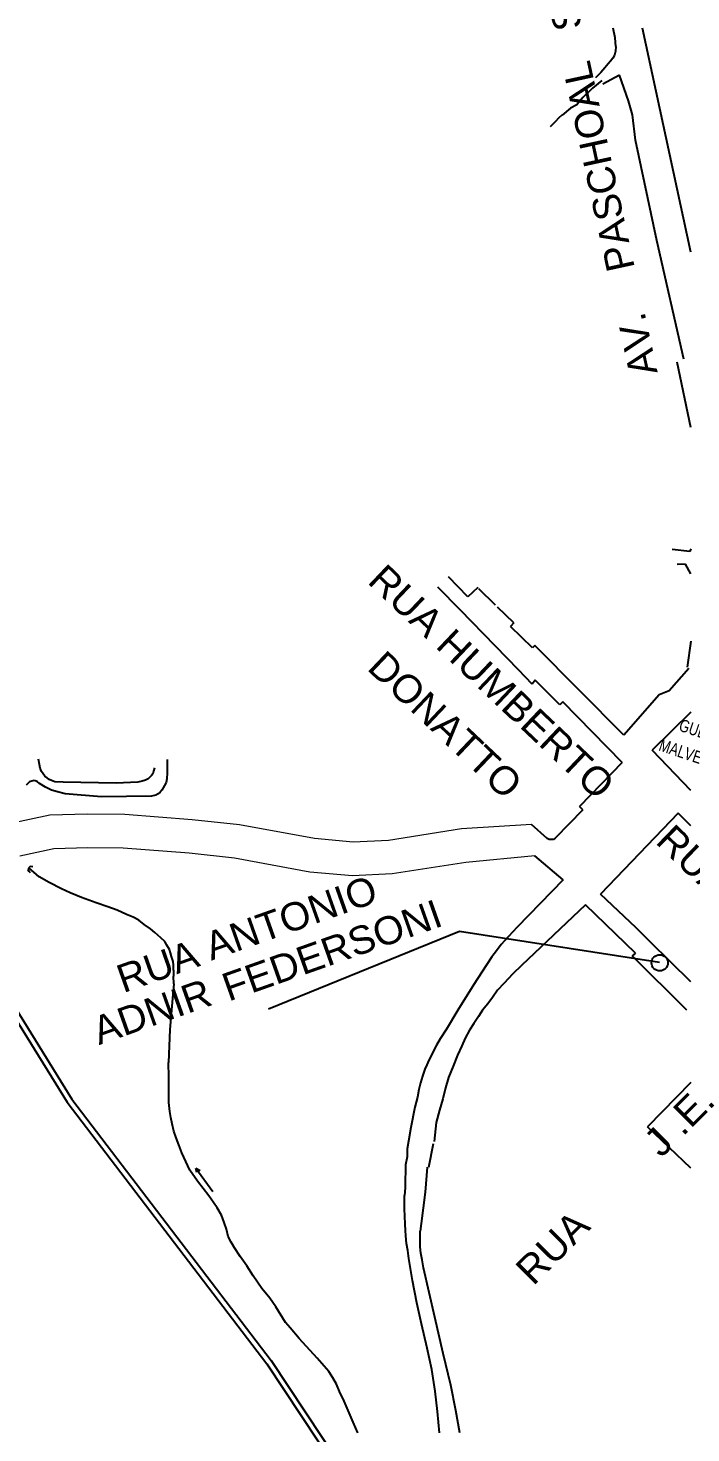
# Model space of a CAD drawing. Header units: millimetres. Extents: x 583 to 26013, y 350 to 21391.
# Drawn here: x 14855 to 15091, y 13384 to 13884 of the extents above; entities that cross this region are included whole.
import ezdxf
from ezdxf.enums import TextEntityAlignment as Align

# ---------------------------------------------------------------- set-up
doc = ezdxf.new("R2010")
doc.units = ezdxf.units.MM
for name, color, linetype in [('105-QUADRAS_ESTRADAS', 80, 'Continuous'), ('110-CERCA_DE_ARAME', 10, 'Continuous'), ('145-', 130, 'Continuous'), ('RIOS', 140, 'Continuous')]:
    doc.layers.add(name, color=color, linetype=linetype)
doc.styles.add('EU', font='arial.ttf', dxfattribs={"height": 10})

msp = doc.modelspace()

# ---------------------------------------------------------------- linework, layer by layer
at = {"lineweight": 25}
for p, q in [((14940.94466, 13534.90475), (15008.88837, 13562.56954)), ((15008.88837, 13562.56954), (15080.05764, 13551.44063))]:
    msp.add_line(p, q, dxfattribs=at)
at = {"color": 0, "linetype": 'Continuous', "lineweight": 20}
for points in [[(15034.51551, 13600.50241), (15009.57313, 13598.91889), (14983.66772, 13594.83434), (14971.07052, 13594.22854), (14957.28089, 13595.4793), (14930.64007, 13600.34815), (14913.86395, 13602.19553), (14889.83756, 13604.09865), (14876.56483, 13604.20399), (14863.15497, 13603.76068), (14848.68584, 13600.67634)], [(15035.71551, 13589.40241), (15011.0892, 13587.00968), (14984.89401, 13582.87945), (14970.81551, 13582.20241), (14955.6569, 13583.57734), (14928.90244, 13588.46696), (14912.73317, 13590.24751), (14889.31551, 13592.10241), (14876.71551, 13592.20241), (14864.61551, 13591.80241), (14852.58584, 13589.23808)]]:
    msp.add_lwpolyline(points, dxfattribs=at)
at = {"lineweight": 25}
msp.add_circle((15080.08723, 13551.26565), 2.88722, dxfattribs=at)
at = {"layer": '105-QUADRAS_ESTRADAS', "color": 0, "linetype": 'Continuous'}
for p, q in [((15064.21551, 13880.50241), (15063.51551, 13883.90241)), ((15064.41551, 13878.90241), (15064.21551, 13880.50241)), ((15078.81551, 13861.40241), (15074.01551, 13883.90241)), ((15064.31551, 13875.70241), (15064.01551, 13874.30241)), ((15064.51551, 13877.40241), (15064.31551, 13875.70241)), ((15064.51551, 13877.40241), (15064.41551, 13878.90241)), ((15061.71551, 13871.20241), (15060.51551, 13869.80241)), ((15062.61551, 13872.20241), (15061.71551, 13871.20241)), ((15063.41551, 13873.20241), (15062.61551, 13872.20241)), ((15064.01551, 13874.30241), (15063.41551, 13873.20241)), ((15059.11551, 13868.20241), (15057.21551, 13866.30241)), ((15060.51551, 13869.80241), (15059.11551, 13868.20241)), ((15065.81551, 13867.20241), (15059.81551, 13864.00241)), ((15069.01551, 13858.10241), (15065.81551, 13867.20241)), ((15070.41551, 13853.10241), (15069.01551, 13858.10241)), ((15071.51551, 13844.10241), (15070.41551, 13853.10241)), ((15079.11551, 13808.30241), (15071.51551, 13844.10241)), ((15088.71551, 13766.10241), (15079.11551, 13808.30241)), ((15091.11551, 13741.80241), (15086.31551, 13765.10241)), ((15090.81551, 13697.70241), (15084.51551, 13698.40241)), ((15091.11551, 13698.60241), (15090.81551, 13697.70241)), ((15089.21551, 13693.10241), (15086.31551, 13693.00241)), ((15091.11551, 13689.70241), (15089.21551, 13693.10241)), ((15009.21551, 13676.80241), (15001.21551, 13685.00241)), ((15011.81551, 13681.50241), (15004.91551, 13688.60241)), ((15015.41551, 13684.90241), (15011.81551, 13681.50241)), ((15021.71551, 13678.50241), (15015.81551, 13684.40241)), ((15028.21551, 13672.30241), (15022.41551, 13677.90241)), ((15028.21551, 13672.30241), (15027.01551, 13671.00241)), ((15034.81551, 13663.40241), (15027.01551, 13671.00241)), ((15091.11551, 13665.70241), (15089.81551, 13656.50241)), ((15035.61551, 13664.20241), (15034.81551, 13663.40241)), ((15067.31551, 13632.30241), (15035.61551, 13664.20241)), ((15034.71551, 13650.50241), (15029.81551, 13655.50241)), ((15090.41551, 13656.00241), (15083.41551, 13648.10241)), ((15035.81551, 13651.90241), (15034.71551, 13650.50241)), ((15044.51551, 13643.10241), (15035.81551, 13651.90241)), ((15079.91551, 13646.60241), (15067.31551, 13632.30241)), ((15083.41551, 13648.10241), (15079.91551, 13646.60241)), ((15045.61551, 13644.10241), (15044.51551, 13643.10241)), ((15066.71551, 13622.60241), (15045.61551, 13644.10241)), ((15091.11551, 13640.50241), (15077.41551, 13627.00241)), ((15091.11551, 13612.60241), (15077.41551, 13627.00241)), ((14859.51551, 13621.90241), (14859.21551, 13623.70241)), ((14859.81551, 13620.60241), (14859.51551, 13621.90241)), ((14860.21551, 13619.30241), (14859.81551, 13620.60241)), ((14900.41551, 13620.70241), (14900.11551, 13619.50241)), ((14904.91551, 13623.60241), (14904.91551, 13618.90241)), ((15066.71551, 13622.60241), (15051.51551, 13606.90241)), ((14855.61551, 13615.30241), (14854.81551, 13614.50241)), ((14856.01551, 13615.70241), (14855.61551, 13615.30241)), ((14856.81551, 13615.90241), (14856.01551, 13615.70241)), ((14857.61551, 13616.10241), (14856.81551, 13615.90241)), ((14858.71551, 13615.80241), (14857.61551, 13616.10241)), ((14859.51551, 13615.10241), (14858.71551, 13615.80241)), ((14861.61551, 13613.80241), (14859.51551, 13615.10241)), ((14860.81551, 13618.50241), (14860.21551, 13619.30241)), ((14861.41551, 13617.70241), (14860.81551, 13618.50241)), ((14862.21551, 13617.10241), (14861.41551, 13617.70241)), ((14862.91551, 13616.50241), (14862.21551, 13617.10241)), ((14863.81551, 13616.10241), (14862.91551, 13616.50241)), ((14864.91551, 13615.70241), (14863.81551, 13616.10241)), ((14867.91551, 13615.60241), (14864.91551, 13615.70241)), ((14886.81551, 13615.20241), (14867.91551, 13615.60241)), ((14894.51551, 13615.60241), (14886.81551, 13615.20241)), ((14896.01551, 13615.90241), (14894.51551, 13615.60241)), ((14897.21551, 13616.30241), (14896.01551, 13615.90241)), ((14898.21551, 13616.80241), (14897.21551, 13616.30241)), ((14898.71551, 13617.30241), (14898.21551, 13616.80241)), ((14899.31551, 13617.90241), (14898.71551, 13617.30241)), ((14899.81551, 13618.50241), (14899.31551, 13617.90241)), ((14900.11551, 13619.50241), (14899.81551, 13618.50241)), ((14904.51551, 13615.40241), (14904.01551, 13614.40241)), ((14904.81551, 13616.80241), (14904.51551, 13615.40241)), ((14904.91551, 13618.90241), (14904.81551, 13616.80241)), ((14863.81551, 13612.70241), (14861.61551, 13613.80241)), ((14865.91551, 13612.10241), (14863.81551, 13612.70241)), ((14868.61551, 13611.40241), (14865.91551, 13612.10241)), ((14881.61551, 13610.30241), (14868.61551, 13611.40241)), ((14899.31551, 13610.60241), (14881.61551, 13610.30241)), ((14900.91551, 13610.90241), (14899.31551, 13610.60241)), ((14901.71551, 13611.40241), (14900.91551, 13610.90241)), ((14902.41551, 13612.00241), (14901.71551, 13611.40241)), ((14903.01551, 13612.70241), (14902.41551, 13612.00241)), ((14903.51551, 13613.50241), (14903.01551, 13612.70241)), ((14904.01551, 13614.40241), (14903.51551, 13613.50241)), ((15052.71551, 13605.70241), (15042.91551, 13595.60241)), ((15052.71551, 13605.70241), (15051.51551, 13606.90241)), ((15040.01551, 13595.50241), (15034.51551, 13600.50241)), ((15086.61551, 13604.50241), (15059.01551, 13575.70241)), ((15091.11551, 13600.00241), (15086.61551, 13604.50241)), ((15040.71551, 13595.10241), (15040.01551, 13595.50241)), ((15041.61551, 13595.10241), (15040.71551, 13595.10241)), ((15042.31551, 13595.20241), (15041.61551, 13595.10241)), ((15042.91551, 13595.60241), (15042.31551, 13595.20241)), ((15045.71551, 13580.80241), (15035.71551, 13589.40241)), ((15045.71551, 13580.80241), (15029.41551, 13563.90241)), ((15071.71551, 13563.70241), (15059.01551, 13575.70241)), ((15053.71551, 13571.90241), (15030.91551, 13550.30241)), ((15071.41551, 13554.70241), (15053.71551, 13571.90241)), ((15026.31551, 13560.60241), (15023.71551, 13557.80241)), ((15029.41551, 13563.90241), (15026.31551, 13560.60241)), ((15076.71551, 13558.70241), (15071.71551, 13563.70241)), ((15022.01551, 13555.50241), (15020.41551, 13553.40241)), ((15023.71551, 13557.80241), (15022.01551, 13555.50241)), ((15091.11551, 13544.50241), (15076.71551, 13558.70241)), ((15018.61551, 13550.70241), (15016.81551, 13547.90241)), ((15020.41551, 13553.40241), (15018.61551, 13550.70241)), ((15030.91551, 13550.30241), (15027.81551, 13547.30241)), ((15071.41551, 13554.70241), (15070.31551, 13553.80241)), ((15089.71551, 13534.40241), (15070.31551, 13553.80241)), ((15016.81551, 13547.90241), (15014.01551, 13543.50241)), ((15027.81551, 13547.30241), (15024.61551, 13543.90241)), ((15014.01551, 13543.50241), (15008.31551, 13534.40241)), ((15022.41551, 13541.50241), (15020.61551, 13538.90241)), ((15024.61551, 13543.90241), (15022.41551, 13541.50241)), ((15018.91551, 13536.70241), (15017.11551, 13534.40241)), ((15020.61551, 13538.90241), (15018.91551, 13536.70241)), ((15008.31551, 13534.40241), (15004.21551, 13527.60241)), ((15015.61551, 13532.10241), (15014.01551, 13529.70241)), ((15017.11551, 13534.40241), (15015.61551, 13532.10241)), ((15004.21551, 13527.60241), (15002.01551, 13524.20241)), ((15012.41551, 13527.30241), (15010.91551, 13524.40241)), ((15014.01551, 13529.70241), (15012.41551, 13527.30241)), ((15000.71551, 13522.00241), (14999.51551, 13519.70241)), ((15002.01551, 13524.20241), (15000.71551, 13522.00241)), ((15009.71551, 13521.70241), (15008.21551, 13518.40241)), ((15010.91551, 13524.40241), (15009.71551, 13521.70241)), ((14998.01551, 13516.60241), (14997.21551, 13514.90241)), ((14998.81551, 13518.20241), (14998.01551, 13516.60241)), ((14999.51551, 13519.70241), (14998.81551, 13518.20241)), ((15008.21551, 13518.40241), (15006.61551, 13514.50241)), ((14995.71551, 13510.90241), (14995.01551, 13508.60241)), ((14996.51551, 13513.40241), (14995.71551, 13510.90241)), ((14997.21551, 13514.90241), (14996.51551, 13513.40241)), ((15005.01551, 13510.50241), (15003.91551, 13506.80241)), ((15006.61551, 13514.50241), (15005.01551, 13510.50241)), ((14994.41551, 13506.20241), (14993.91551, 13503.50241)), ((14995.01551, 13508.60241), (14994.41551, 13506.20241)), ((15003.91551, 13506.80241), (15002.91551, 13502.90241)), ((14993.91551, 13503.50241), (14993.01551, 13499.90241)), ((15002.91551, 13502.90241), (15001.71551, 13498.80241)), ((14993.01551, 13499.90241), (14991.61551, 13492.60241)), ((15001.71551, 13498.80241), (15000.61551, 13494.40241)), ((14991.61551, 13492.60241), (14990.71551, 13487.80241)), ((15000.61551, 13494.40241), (14999.91551, 13487.70241)), ((14990.31551, 13485.00241), (14990.21551, 13482.20241)), ((14990.71551, 13487.80241), (14990.31551, 13485.00241)), ((14990.21551, 13482.20241), (14989.71551, 13479.40241)), ((14989.71551, 13477.10241), (14989.51551, 13474.00241)), ((14989.71551, 13479.40241), (14989.71551, 13477.10241)), ((14997.41551, 13478.50241), (14996.61551, 13469.60241)), ((14989.51551, 13471.20241), (14989.31551, 13468.40241)), ((14989.51551, 13474.00241), (14989.51551, 13471.20241)), ((14989.31551, 13463.70241), (14989.31551, 13468.40241)), ((14996.61551, 13469.60241), (14995.21551, 13458.50241)), ((14989.41551, 13461.10241), (14989.31551, 13463.70241)), ((14989.61551, 13458.30241), (14989.41551, 13461.10241)), ((14989.71551, 13456.00241), (14989.61551, 13458.30241)), ((14989.81551, 13454.10241), (14989.71551, 13456.00241)), ((14995.21551, 13458.50241), (14994.91551, 13455.80241)), ((14994.91551, 13450.20241), (14994.91551, 13455.80241)), ((14990.01551, 13451.40241), (14989.81551, 13454.10241)), ((14990.51551, 13448.90241), (14990.01551, 13451.40241)), ((14995.11551, 13447.90241), (14994.91551, 13450.20241)), ((14990.81551, 13446.00241), (14990.51551, 13448.90241)), ((14992.11551, 13438.20241), (14990.81551, 13446.00241)), ((14995.61551, 13445.50241), (14995.11551, 13447.90241)), ((14996.11551, 13442.70241), (14995.61551, 13445.50241)), ((15000.11551, 13425.10241), (14996.11551, 13442.70241)), ((14993.71551, 13430.20241), (14992.11551, 13438.20241)), ((14995.41551, 13422.80241), (14993.71551, 13430.20241)), ((15003.11551, 13412.20241), (15000.11551, 13425.10241)), ((14997.41551, 13414.10241), (14995.41551, 13422.80241)), ((14999.01551, 13406.50241), (14997.41551, 13414.10241)), ((15005.81551, 13400.90241), (15003.11551, 13412.20241)), ((15000.21551, 13398.80241), (14999.01551, 13406.50241)), ((15007.61551, 13391.90241), (15005.81551, 13400.90241)), ((15001.11551, 13391.60241), (15000.21551, 13398.80241)), ((15001.71551, 13384.00241), (15001.11551, 13391.60241)), ((15009.01551, 13384.00241), (15007.61551, 13391.90241)), ((15001.71551, 13384.00241), (15001.71551, 13384.00241)), ((15009.01551, 13384.00241), (15009.01551, 13384.00241))]:
    msp.add_line(p, q, dxfattribs=at)
at = {"layer": '110-CERCA_DE_ARAME', "color": 0, "linetype": 'Continuous'}
for p, q in [((15091.11551, 13804.20241), (15078.81551, 13861.40241)), ((15029.81551, 13655.50241), (15009.21551, 13676.80241)), ((15091.11551, 13508.70241), (15075.71551, 13492.90241)), ((15091.11551, 13478.20241), (15075.71551, 13492.90241)), ((14999.51551, 13486.80241), (14997.91551, 13478.40241))]:
    msp.add_line(p, q, dxfattribs=at)
at = {"layer": '145-', "color": 0, "linetype": 'Continuous'}
for p, q in [((15059.44888, 13865.33522), (15056.14888, 13862.53522)), ((15056.14888, 13862.53522), (15052.74888, 13859.23522)), ((15048.34888, 13855.43522), (15045.34888, 13852.93522)), ((15050.54888, 13856.63522), (15048.34888, 13855.43522)), ((15052.74888, 13859.23522), (15050.54888, 13856.63522)), ((15042.84888, 13850.53522), (15041.14888, 13848.83522)), ((15044.14888, 13852.03522), (15042.84888, 13850.53522)), ((15045.24888, 13852.93522), (15044.14888, 13852.03522)), ((15045.34888, 13852.93522), (15045.34888, 13852.93522)), ((14855.71551, 13585.10241), (14855.51551, 13584.40241)), ((14856.21551, 13585.50241), (14855.71551, 13585.10241)), ((14859.41551, 13581.90241), (14855.71551, 13585.10241)), ((14857.11551, 13585.40241), (14856.21551, 13585.50241)), ((14855.81551, 13583.80241), (14855.51551, 13584.40241)), ((14856.31551, 13583.30241), (14855.81551, 13583.80241)), ((14862.91551, 13579.90241), (14859.41551, 13581.90241)), ((14867.31551, 13577.60241), (14862.91551, 13579.90241)), ((14870.41551, 13576.20241), (14867.31551, 13577.60241)), ((14874.51551, 13574.50241), (14870.41551, 13576.20241)), ((14879.71551, 13572.60241), (14874.51551, 13574.50241)), ((14883.81551, 13571.20241), (14879.71551, 13572.60241)), ((14887.11551, 13570.00241), (14883.81551, 13571.20241)), ((14890.41551, 13568.50241), (14887.11551, 13570.00241)), ((14892.81551, 13567.50241), (14890.41551, 13568.50241)), ((14894.81551, 13566.50241), (14892.81551, 13567.50241)), ((14896.71551, 13564.90241), (14894.81551, 13566.50241)), ((14899.01551, 13563.30241), (14896.71551, 13564.90241)), ((14900.51551, 13562.10241), (14899.01551, 13563.30241)), ((14902.61551, 13560.20241), (14900.51551, 13562.10241)), ((14904.11551, 13558.80241), (14902.61551, 13560.20241)), ((14904.81551, 13557.60241), (14904.11551, 13558.80241)), ((14905.71551, 13556.00241), (14904.81551, 13557.60241)), ((14906.11551, 13554.80241), (14905.71551, 13556.00241)), ((14906.51551, 13553.50241), (14906.11551, 13554.80241)), ((14907.01551, 13551.70241), (14906.51551, 13553.50241)), ((14907.11551, 13550.40241), (14907.01551, 13551.70241)), ((14907.21551, 13548.70241), (14907.11551, 13550.40241)), ((14907.21551, 13548.70241), (14907.11551, 13546.50241)), ((14907.31551, 13543.80241), (14907.11551, 13546.50241)), ((14906.91551, 13540.00241), (14905.91551, 13527.50241)), ((14907.31551, 13543.80241), (14906.91551, 13540.00241)), ((14905.91551, 13527.50241), (14905.41551, 13515.80241)), ((14905.51551, 13510.60241), (14905.41551, 13515.80241)), ((14905.51551, 13501.60241), (14905.51551, 13510.60241)), ((14905.91551, 13498.40241), (14905.51551, 13501.60241)), ((14906.21551, 13496.20241), (14905.91551, 13498.40241)), ((14906.71551, 13493.90241), (14906.21551, 13496.20241)), ((14907.31551, 13491.40241), (14906.71551, 13493.90241)), ((14908.11551, 13489.00241), (14907.31551, 13491.40241)), ((14909.01551, 13486.50241), (14908.11551, 13489.00241)), ((14910.11551, 13483.60241), (14909.01551, 13486.50241)), ((14911.51551, 13480.60241), (14910.11551, 13483.60241)), ((14913.01551, 13477.50241), (14911.51551, 13480.60241)), ((14915.71551, 13473.60241), (14913.01551, 13477.50241)), ((14921.21551, 13469.80241), (14915.11551, 13478.10241)), ((14915.41551, 13476.60241), (14915.11551, 13478.10241)), ((14916.61551, 13477.20241), (14915.11551, 13478.10241)), ((14919.71551, 13468.30241), (14915.71551, 13473.60241)), ((14921.41551, 13466.00241), (14919.71551, 13468.30241)), ((14922.71551, 13464.00241), (14921.41551, 13466.00241)), ((14924.21551, 13461.40241), (14922.71551, 13464.00241)), ((14925.21551, 13458.80241), (14924.21551, 13461.40241)), ((14926.01551, 13456.50241), (14925.21551, 13458.80241)), ((14926.61551, 13453.90241), (14926.01551, 13456.50241)), ((14927.71551, 13451.80241), (14926.61551, 13453.90241)), ((14928.91551, 13449.80241), (14927.71551, 13451.80241)), ((14930.91551, 13446.70241), (14928.91551, 13449.80241)), ((14933.21551, 13443.40241), (14930.91551, 13446.70241)), ((14935.51551, 13439.90241), (14933.21551, 13443.40241)), ((14938.61551, 13435.40241), (14935.51551, 13439.90241)), ((14941.41551, 13431.90241), (14938.61551, 13435.40241)), ((14943.61551, 13428.80241), (14941.41551, 13431.90241)), ((14947.01551, 13423.30241), (14943.61551, 13428.80241)), ((14948.71551, 13421.40241), (14947.01551, 13423.30241)), ((14951.91551, 13417.50241), (14948.71551, 13421.40241)), ((14958.21551, 13410.60241), (14951.91551, 13417.50241)), ((14962.41551, 13405.80241), (14958.21551, 13410.60241)), ((14963.81551, 13403.60241), (14962.41551, 13405.80241)), ((14965.11551, 13401.30241), (14963.81551, 13403.60241)), ((14966.21551, 13398.70241), (14965.11551, 13401.30241)), ((14967.91551, 13395.20241), (14966.21551, 13398.70241)), ((14971.11551, 13387.80241), (14967.91551, 13395.20241)), ((14972.71551, 13384.00241), (14971.11551, 13387.80241)), ((14972.71551, 13384.00241), (14972.71551, 13384.00241))]:
    msp.add_line(p, q, dxfattribs=at)
at = {"layer": 'RIOS', "lineweight": 25, "flags": 128}
for points in [[(14813.14715, 13596.17414), (14871.05158, 13502.76988), (14941.95789, 13409.73836), (14978.20897, 13354.91817), (15004.91332, 13261.50506), (15027.02269, 13159.81602), (15097.96904, 13035.77087), (15124.56546, 12933.86503), (15163.75908, 12868.61758), (15229.31075, 12868.61758), (15314.72854, 12855.12446), (15346.30569, 12792.02862), (15364.09134, 12734.33881), (15413.611, 12613.42484), (15475.64786, 12538.14772), (15537.71617, 12414.10051), (15573.43776, 12373.95972), (15577.9004, 12337.99933), (15595.49809, 12258.97112), (15656.89028, 12206.38355), (15728.0937, 12170.82828), (15799.42996, 12068.30903), (15857.21191, 11930.69507), (15891.69816, 11840.59535)], [(14811.71468, 13594.68903), (14869.4025, 13501.63417), (14940.32661, 13408.5793), (14976.37072, 13354.0721), (15002.97266, 13261.01724), (15025.13375, 13159.09029), (15096.10098, 13035.00864), (15122.70291, 12933.0817), (15162.62737, 12866.61758), (15229.15376, 12866.61758), (15313.4004, 12853.30946), (15344.44317, 12791.28138), (15362.20654, 12733.66385), (15411.87497, 12612.3866), (15473.96052, 12537.0504), (15536.04607, 12412.96875), (15571.52969, 12373.09538), (15575.92741, 12337.65805), (15593.69078, 12257.88581), (15655.77633, 12204.70432), (15726.74356, 12169.26699), (15797.66767, 12067.34004), (15855.35549, 11929.95027), (15889.675, 11840.28618)]]:
    msp.add_lwpolyline(points, dxfattribs=at)

# ---------------------------------------------------------------- texts
at = {"color": 0, "linetype": 'Continuous', "lineweight": 20, "style": 'EU'}
for s, rotation, p in [('AV.    PASCHOAL   SANTI', 102.2724707, (15079.37208, 13761.40241)), ('RUA HUMBERTO', 316.5504213, (14975.76956, 13686.64641)), ('DONATTO', 316.5504213, (14975.63419, 13655.8103)), ('RUA   PEDRO   FEDERSONI', 316.0789858, (15078.19809, 13594.07595)), ('RUA         J .E.', 45, (15035.07943, 13436.04309))]:
    msp.add_text(s, height=10, rotation=rotation, dxfattribs=at).set_placement(p)
at = {"lineweight": 25, "style": 'EU', "width": 0.75}
for s, p in [('GUERINO', (15087.96134, 13638.17398)), ('MALVEZZI', (15080.84185, 13631.11143))]:
    msp.add_text(s, height=4.4, rotation=341.4630739, dxfattribs=at).set_placement(p, align=Align.TOP_LEFT)
at = {"color": 0, "linetype": 'Continuous', "lineweight": 20, "style": 'EU'}
for s, p in [('ANTONIO', (14917.24681, 13561.42478)), ('FEDERSONI', (14923.41854, 13546.85597)), ('RUA', (14885.94224, 13549.85378)), ('ADNIR', (14877.34268, 13531.37376))]:
    msp.add_text(s, height=10, rotation=19.4936791, dxfattribs=at).set_placement(p, align=Align.TOP_LEFT)

doc.saveas('drawing.dxf')
